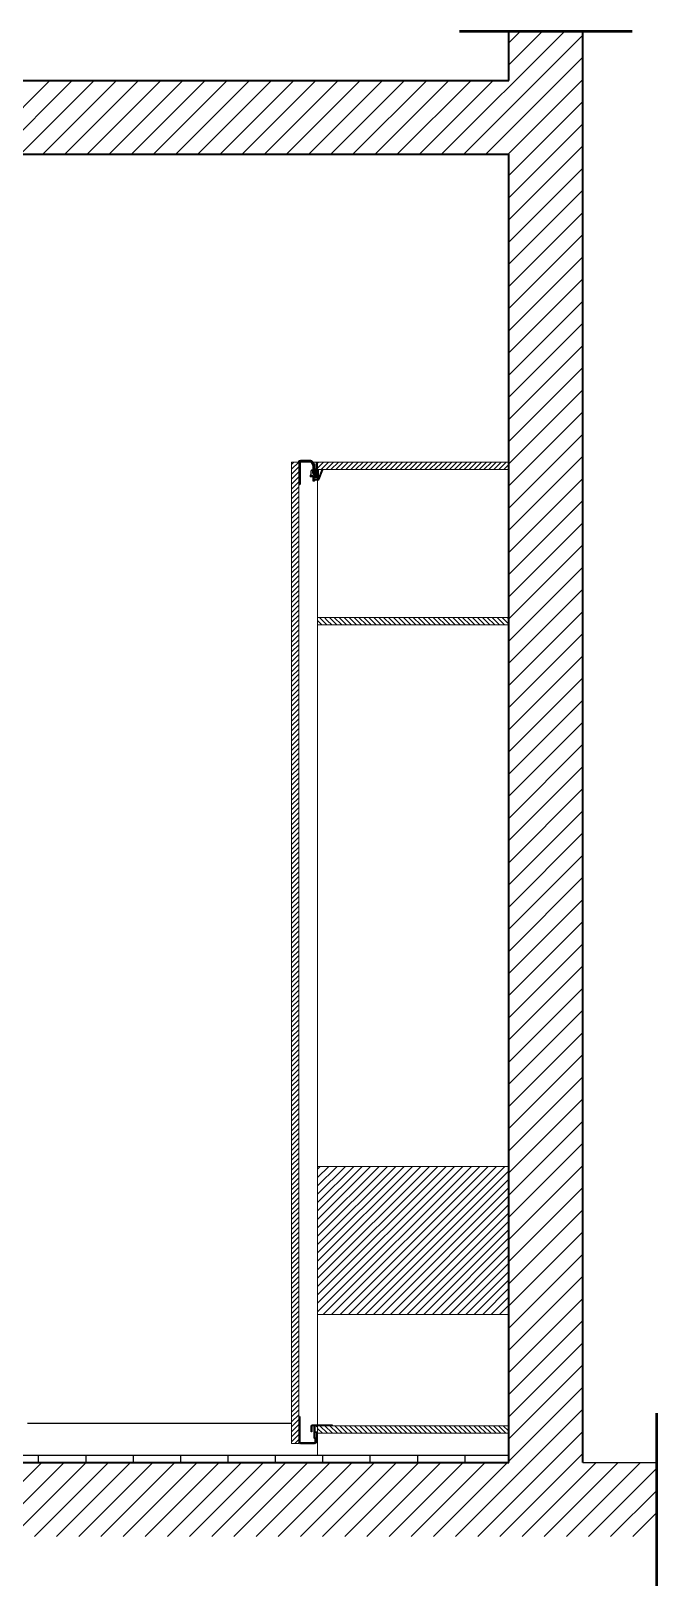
# Model space of a CAD drawing. Header units: millimetres. Extents: x 702 to 6186, y 329 to 3278.
# Drawn here: x 2904 to 3030.8, y 329.2 to 644.2 of the extents above; entities that cross this region are included whole.
import ezdxf

# ---------------------------------------------------------------- set-up
doc = ezdxf.new("R2010")
doc.units = ezdxf.units.MM
for name, color, linetype, lineweight in [('A-FURN', 8, 'Continuous', 18), ('A-WALL-FULL', 7, 'Continuous', 35), ('A-WALL-FULL-EXTR', 7, 'Continuous', 35)]:
    doc.layers.add(name, color=color, linetype=linetype, lineweight=lineweight)
doc.layers.add('Livello 1', color=175, linetype='Continuous')
doc.layers.add('particolari', color=6, linetype='Continuous')

msp = doc.modelspace()

# ---------------------------------------------------------------- hatches: boundary and pattern name
h = msp.add_hatch()
h.set_pattern_fill('JIS_WOOD', color=175, scale=1.7)
h.set_pattern_definition([(45, (777.0276, -0.0151), (-0.85, 0.85), [])])
h.paths.add_polyline_path([(2962.07, 384.17), (3000.81, 384.17), (3000.81, 414.17), (2962.07, 414.17)])

# ---------------------------------------------------------------- linework, layer by layer
at = {"color": 175, "linetype": 'Continuous'}
for p, q in [((2987.13, 619.17), (3012.13, 644.17)), ((2991.62, 619.17), (3015.81, 643.35)), ((3000.81, 641.82), (3003.15, 644.17)), ((3000.81, 637.33), (3007.64, 644.17)), ((2996.11, 619.17), (3015.81, 638.86)), ((2892.84, 619.17), (2907.84, 634.17)), ((2897.33, 619.17), (2912.33, 634.17)), ((2901.82, 619.17), (2916.82, 634.17)), ((2906.31, 619.17), (2921.31, 634.17)), ((2910.8, 619.17), (2925.8, 634.17)), ((2915.29, 619.17), (2930.29, 634.17)), ((2919.78, 619.17), (2934.78, 634.17)), ((2924.27, 619.17), (2939.27, 634.17)), ((2928.76, 619.17), (2943.76, 634.17)), ((2933.25, 619.17), (2948.25, 634.17)), ((2937.74, 619.17), (2952.74, 634.17)), ((2942.23, 619.17), (2957.23, 634.17)), ((2946.72, 619.17), (2961.72, 634.17)), ((2951.21, 619.17), (2966.21, 634.17)), ((2955.7, 619.17), (2970.7, 634.17)), ((2960.19, 619.17), (2975.19, 634.17)), ((2964.68, 619.17), (2979.68, 634.17)), ((2969.17, 619.17), (2984.17, 634.17)), ((2973.66, 619.17), (2988.66, 634.17)), ((2978.15, 619.17), (2993.15, 634.17)), ((2982.64, 619.17), (2997.64, 634.17)), ((3000.6, 619.17), (3015.81, 634.37)), ((3000.81, 614.88), (3015.81, 629.88)), ((3000.81, 610.39), (3015.81, 625.39)), ((3000.81, 605.9), (3015.81, 620.9)), ((3000.81, 601.41), (3015.81, 616.41)), ((3000.81, 596.92), (3015.81, 611.92)), ((3000.81, 592.43), (3015.81, 607.43)), ((3000.81, 587.94), (3015.81, 602.94)), ((3000.81, 583.45), (3015.81, 598.45)), ((3000.81, 578.96), (3015.81, 593.96)), ((3000.81, 574.47), (3015.81, 589.47)), ((3000.81, 569.98), (3015.81, 584.98)), ((3000.81, 565.49), (3015.81, 580.49)), ((3000.81, 561), (3015.81, 576)), ((3000.81, 556.51), (3015.81, 571.51)), ((3000.81, 552.02), (3015.81, 567.02)), ((3000.81, 547.53), (3015.81, 562.53)), ((3000.81, 543.04), (3015.81, 558.04)), ((2956.81, 556.39), (2957.27, 556.85)), ((2956.81, 555.39), (2958.27, 556.85)), ((2956.81, 554.39), (2958.28, 555.86)), ((2956.81, 553.39), (2958.28, 554.86)), ((2962.07, 556.65), (2962.27, 556.85)), ((2962.07, 555.65), (2963.27, 556.85)), ((2962.77, 555.35), (2964.27, 556.85)), ((2963.77, 555.35), (2965.27, 556.85)), ((2964.77, 555.35), (2966.27, 556.85)), ((2965.77, 555.35), (2967.27, 556.85)), ((2966.77, 555.35), (2968.27, 556.85)), ((2967.77, 555.35), (2969.27, 556.85)), ((2968.77, 555.35), (2970.27, 556.85)), ((2969.77, 555.35), (2971.27, 556.85)), ((2970.77, 555.35), (2972.27, 556.85)), ((2971.77, 555.35), (2973.27, 556.85)), ((2972.77, 555.35), (2974.27, 556.85)), ((2973.77, 555.35), (2975.27, 556.85)), ((2974.77, 555.35), (2976.27, 556.85)), ((2975.77, 555.35), (2977.27, 556.85)), ((2976.77, 555.35), (2978.27, 556.85)), ((2977.77, 555.35), (2979.27, 556.85)), ((2978.77, 555.35), (2980.27, 556.85)), ((2979.77, 555.35), (2981.27, 556.85)), ((2980.77, 555.35), (2982.27, 556.85)), ((2981.77, 555.35), (2983.27, 556.85)), ((2982.77, 555.35), (2984.27, 556.85)), ((2983.77, 555.35), (2985.27, 556.85)), ((2984.77, 555.35), (2986.27, 556.85)), ((2985.77, 555.35), (2987.27, 556.85)), ((2986.77, 555.35), (2988.27, 556.85)), ((2987.77, 555.35), (2989.27, 556.85)), ((2988.77, 555.35), (2990.27, 556.85)), ((2989.77, 555.35), (2991.27, 556.85)), ((2990.77, 555.35), (2992.27, 556.85)), ((2991.77, 555.35), (2993.27, 556.85)), ((2992.77, 555.35), (2994.27, 556.85)), ((2993.77, 555.35), (2995.27, 556.85)), ((2994.77, 555.35), (2996.27, 556.85)), ((2995.77, 555.35), (2997.27, 556.85)), ((2996.77, 555.35), (2998.27, 556.85)), ((2997.77, 555.35), (2999.27, 556.85)), ((2998.77, 555.35), (3000.27, 556.85)), ((2999.77, 555.35), (3000.81, 556.39)), ((3000.77, 555.35), (3000.81, 555.39)), ((2956.81, 552.39), (2958.28, 553.86)), ((2956.81, 551.39), (2958.28, 552.86)), ((2956.81, 550.39), (2958.28, 551.86)), ((3000.81, 538.55), (3015.81, 553.55)), ((2956.81, 549.39), (2958.28, 550.86)), ((2956.81, 548.39), (2958.28, 549.86)), ((2956.81, 547.39), (2958.28, 548.86)), ((3000.81, 534.06), (3015.81, 549.06)), ((2956.81, 546.39), (2958.28, 547.86)), ((2956.81, 545.39), (2958.28, 546.86)), ((2956.81, 544.39), (2958.28, 545.86)), ((2956.81, 543.39), (2958.28, 544.86)), ((2956.81, 542.39), (2958.28, 543.86)), ((2956.81, 541.39), (2958.28, 542.86)), ((2956.81, 540.39), (2958.28, 541.86)), ((3000.81, 529.57), (3015.81, 544.57)), ((2956.81, 539.39), (2958.28, 540.86)), ((2956.81, 538.39), (2958.28, 539.86)), ((2956.81, 537.39), (2958.28, 538.86)), ((3000.81, 525.08), (3015.81, 540.08)), ((2956.81, 536.39), (2958.28, 537.86)), ((2956.81, 535.39), (2958.28, 536.86)), ((2956.81, 534.39), (2958.28, 535.86)), ((3000.81, 520.59), (3015.81, 535.59)), ((2956.81, 533.39), (2958.28, 534.86)), ((2956.81, 532.39), (2958.28, 533.86)), ((2956.81, 531.39), (2958.28, 532.86)), ((2956.81, 530.39), (2958.28, 531.86)), ((2956.81, 529.39), (2958.28, 530.86)), ((2956.81, 528.39), (2958.28, 529.86)), ((3000.81, 516.1), (3015.81, 531.1)), ((2956.81, 527.39), (2958.28, 528.86)), ((2956.81, 526.39), (2958.28, 527.86)), ((2956.81, 525.39), (2958.28, 526.86)), ((3000.81, 511.61), (3015.81, 526.61)), ((2956.81, 524.39), (2958.28, 525.86)), ((2956.81, 523.39), (2958.28, 524.86)), ((2956.81, 522.39), (2958.28, 523.86)), ((2962.95, 523.85), (2962.07, 524.73)), ((2963.95, 523.85), (2962.45, 525.35)), ((2964.02, 524.78), (2963.45, 525.35)), ((2964.95, 523.85), (2964.02, 524.78)), ((2965.95, 523.85), (2964.45, 525.35)), ((2966.95, 523.85), (2965.45, 525.35)), ((2967.95, 523.85), (2966.45, 525.35)), ((2968.95, 523.85), (2967.45, 525.35)), ((2969.95, 523.85), (2968.45, 525.35)), ((2970.95, 523.85), (2969.45, 525.35)), ((2971.95, 523.85), (2970.45, 525.35)), ((2972.95, 523.85), (2971.45, 525.35)), ((2973.95, 523.85), (2972.45, 525.35)), ((2974.95, 523.85), (2973.45, 525.35)), ((2975.95, 523.85), (2974.45, 525.35)), ((2976.95, 523.85), (2975.45, 525.35)), ((2977.95, 523.85), (2976.45, 525.35)), ((2978.95, 523.85), (2977.45, 525.35)), ((2979.95, 523.85), (2978.45, 525.35)), ((2980.95, 523.85), (2979.45, 525.35)), ((2981.95, 523.85), (2980.45, 525.35)), ((2982.95, 523.85), (2981.45, 525.35)), ((2983.95, 523.85), (2982.45, 525.35)), ((2984.95, 523.85), (2983.45, 525.35)), ((2985.95, 523.85), (2984.45, 525.35)), ((2986.95, 523.85), (2985.45, 525.35)), ((2987.95, 523.85), (2986.45, 525.35)), ((2988.95, 523.85), (2987.45, 525.35)), ((2989.95, 523.85), (2988.45, 525.35)), ((2990.95, 523.85), (2989.45, 525.35)), ((2991.95, 523.85), (2990.45, 525.35)), ((2992.95, 523.85), (2991.45, 525.35)), ((2993.95, 523.85), (2992.45, 525.35)), ((2994.95, 523.85), (2993.45, 525.35)), ((2995.95, 523.85), (2994.45, 525.35)), ((2996.95, 523.85), (2995.45, 525.35)), ((2997.95, 523.85), (2996.45, 525.35)), ((2998.31, 524.5), (2997.45, 525.35)), ((2998.95, 523.85), (2998.3, 524.51)), ((2999.95, 523.85), (2998.45, 525.35)), ((3000.81, 524), (2999.45, 525.35)), ((3000.81, 525), (3000.45, 525.35)), ((2956.81, 521.39), (2958.28, 522.86)), ((2956.81, 520.39), (2958.28, 521.86)), ((2956.81, 519.39), (2958.28, 520.86)), ((2956.81, 518.39), (2958.28, 519.86)), ((3000.81, 507.12), (3015.81, 522.12)), ((2956.81, 517.39), (2958.28, 518.86)), ((2956.81, 516.39), (2958.28, 517.86)), ((2956.81, 515.39), (2958.28, 516.86)), ((3000.81, 502.63), (3015.81, 517.63)), ((2956.81, 514.39), (2958.28, 515.86)), ((2956.81, 513.39), (2958.28, 514.86)), ((2956.81, 512.39), (2958.28, 513.86)), ((2956.81, 511.39), (2958.28, 512.86)), ((2956.81, 510.39), (2958.28, 511.86)), ((2956.81, 509.39), (2958.28, 510.86)), ((3000.81, 498.14), (3015.81, 513.14)), ((2956.81, 508.39), (2958.28, 509.86)), ((2956.81, 507.39), (2958.28, 508.86)), ((2956.81, 506.39), (2958.28, 507.86)), ((3000.81, 493.65), (3015.81, 508.65)), ((2956.81, 505.39), (2958.28, 506.86)), ((2956.81, 504.39), (2958.28, 505.86)), ((2956.81, 503.39), (2958.28, 504.86)), ((3000.81, 489.16), (3015.81, 504.16)), ((2956.81, 502.39), (2958.28, 503.86)), ((2956.81, 501.39), (2958.28, 502.86)), ((2956.81, 500.39), (2958.28, 501.86)), ((2956.81, 499.39), (2958.28, 500.86)), ((2956.81, 498.39), (2958.28, 499.86)), ((2956.81, 497.39), (2958.28, 498.86)), ((2956.81, 496.39), (2958.28, 497.86)), ((3000.81, 484.67), (3015.81, 499.67)), ((2956.81, 495.39), (2958.28, 496.86)), ((2956.81, 494.39), (2958.28, 495.86)), ((2956.81, 493.39), (2958.28, 494.86)), ((3000.81, 480.18), (3015.81, 495.18)), ((2956.81, 492.39), (2958.28, 493.86)), ((2956.81, 491.39), (2958.28, 492.86)), ((2956.81, 490.39), (2958.28, 491.86)), ((2956.81, 489.39), (2958.28, 490.86)), ((2956.81, 488.39), (2958.28, 489.86)), ((2956.81, 487.39), (2958.28, 488.86)), ((3000.81, 475.69), (3015.81, 490.69)), ((2956.81, 486.39), (2958.28, 487.86)), ((2956.81, 485.39), (2958.28, 486.86)), ((2956.81, 484.39), (2958.28, 485.86)), ((3000.81, 471.2), (3015.81, 486.2)), ((2956.81, 483.39), (2958.28, 484.86)), ((2956.81, 482.39), (2958.28, 483.86)), ((2956.81, 481.39), (2958.28, 482.86)), ((2956.81, 480.39), (2958.28, 481.86)), ((2956.81, 479.39), (2958.28, 480.86)), ((2956.81, 478.39), (2958.28, 479.86)), ((2956.81, 477.39), (2958.28, 478.86)), ((3000.81, 466.71), (3015.81, 481.71)), ((2956.81, 476.39), (2958.28, 477.86)), ((2956.81, 475.39), (2958.28, 476.86)), ((2956.81, 474.39), (2958.28, 475.86)), ((3000.81, 462.22), (3015.81, 477.22)), ((2956.81, 473.39), (2958.28, 474.86)), ((2956.81, 472.39), (2958.28, 473.86)), ((2956.81, 471.39), (2958.28, 472.86)), ((3000.81, 457.73), (3015.81, 472.73)), ((2956.81, 470.39), (2958.28, 471.86)), ((2956.81, 469.39), (2958.28, 470.86)), ((2956.81, 468.39), (2958.28, 469.86)), ((2956.81, 467.39), (2958.28, 468.86)), ((2956.81, 466.39), (2958.28, 467.86)), ((2956.81, 465.39), (2958.28, 466.86)), ((3000.81, 453.24), (3015.81, 468.24)), ((2956.81, 464.39), (2958.28, 465.86)), ((2956.81, 463.39), (2958.28, 464.86)), ((2956.81, 462.39), (2958.28, 463.86)), ((3000.81, 448.75), (3015.81, 463.75)), ((2956.81, 461.39), (2958.28, 462.86)), ((2956.81, 460.39), (2958.28, 461.86)), ((2956.81, 459.39), (2958.28, 460.86)), ((2956.81, 458.39), (2958.28, 459.86)), ((2956.81, 457.39), (2958.28, 458.86)), ((2956.81, 456.39), (2958.28, 457.86)), ((2956.81, 455.39), (2958.28, 456.86)), ((3000.81, 444.26), (3015.81, 459.26)), ((2956.81, 454.39), (2958.28, 455.86)), ((2956.81, 453.39), (2958.28, 454.86)), ((2956.81, 452.39), (2958.28, 453.86)), ((3000.81, 439.77), (3015.81, 454.77)), ((2956.81, 451.39), (2958.28, 452.86)), ((2956.81, 450.39), (2958.28, 451.86)), ((2956.81, 449.39), (2958.28, 450.86)), ((2956.81, 448.39), (2958.28, 449.86)), ((2956.81, 447.39), (2958.28, 448.86)), ((2956.81, 446.39), (2958.28, 447.86)), ((3000.81, 435.28), (3015.81, 450.28)), ((2956.81, 445.39), (2958.28, 446.86)), ((2956.81, 444.39), (2958.28, 445.86)), ((2956.81, 443.39), (2958.28, 444.86)), ((3000.81, 430.79), (3015.81, 445.79)), ((2956.81, 442.39), (2958.28, 443.86)), ((2956.81, 441.39), (2958.28, 442.86)), ((2956.81, 440.39), (2958.28, 441.86)), ((3000.81, 426.3), (3015.81, 441.3)), ((2956.81, 439.39), (2958.28, 440.86)), ((2956.81, 438.39), (2958.28, 439.86)), ((2956.81, 437.39), (2958.28, 438.86)), ((2956.81, 436.39), (2958.28, 437.86)), ((2956.81, 435.39), (2958.28, 436.86)), ((2956.81, 434.39), (2958.28, 435.86)), ((2956.81, 433.39), (2958.28, 434.86)), ((3000.81, 421.81), (3015.81, 436.81)), ((2956.81, 432.39), (2958.28, 433.86)), ((2956.81, 431.39), (2958.28, 432.86)), ((2956.81, 430.39), (2958.28, 431.86)), ((3000.81, 417.32), (3015.81, 432.32)), ((2956.81, 429.39), (2958.28, 430.86)), ((2956.81, 428.39), (2958.28, 429.86)), ((2956.81, 427.39), (2958.28, 428.86)), ((2956.81, 426.39), (2958.28, 427.86)), ((2956.81, 425.39), (2958.28, 426.86)), ((2956.81, 424.39), (2958.28, 425.86)), ((3000.81, 412.83), (3015.81, 427.83)), ((2956.81, 423.39), (2958.28, 424.86)), ((2956.81, 422.39), (2958.28, 423.86)), ((2956.81, 421.39), (2958.28, 422.86)), ((3000.81, 408.34), (3015.81, 423.34)), ((2956.81, 420.39), (2958.28, 421.86)), ((2956.81, 419.39), (2958.28, 420.86)), ((2956.81, 418.39), (2958.28, 419.86)), ((2956.81, 417.39), (2958.28, 418.86)), ((2956.81, 416.39), (2958.28, 417.86)), ((2956.81, 415.39), (2958.28, 416.86)), ((2956.81, 414.39), (2958.28, 415.86)), ((3000.81, 403.85), (3015.81, 418.85)), ((2956.81, 413.39), (2958.28, 414.86)), ((2956.81, 412.39), (2958.28, 413.86)), ((2956.81, 411.39), (2958.28, 412.86)), ((3000.81, 399.36), (3015.81, 414.36)), ((2956.81, 410.39), (2958.28, 411.86)), ((2956.81, 409.39), (2958.28, 410.86)), ((2956.81, 408.39), (2958.28, 409.86)), ((3000.81, 394.87), (3015.81, 409.87)), ((2956.81, 407.39), (2958.28, 408.86)), ((2956.81, 406.39), (2958.28, 407.86)), ((2956.81, 405.39), (2958.28, 406.86)), ((2956.81, 404.39), (2958.28, 405.86)), ((2956.81, 403.39), (2958.28, 404.86)), ((2956.81, 402.39), (2958.28, 403.86)), ((3000.81, 390.38), (3015.81, 405.38)), ((2956.81, 401.39), (2958.28, 402.86)), ((2956.81, 400.39), (2958.28, 401.86)), ((2956.81, 399.39), (2958.28, 400.86)), ((3000.81, 385.89), (3015.81, 400.89)), ((2956.81, 398.39), (2958.28, 399.86)), ((2956.81, 397.39), (2958.28, 398.86)), ((2956.81, 396.39), (2958.28, 397.86)), ((2956.81, 395.39), (2958.28, 396.86)), ((2956.81, 394.39), (2958.28, 395.86)), ((2956.81, 393.39), (2958.28, 394.86)), ((2956.81, 392.39), (2958.28, 393.86)), ((3000.81, 381.4), (3015.81, 396.4)), ((2956.81, 391.39), (2958.28, 392.86)), ((2956.81, 390.39), (2958.28, 391.86)), ((2956.81, 389.39), (2958.28, 390.86)), ((3000.81, 376.91), (3015.81, 391.91)), ((2956.81, 388.39), (2958.28, 389.86)), ((2956.81, 387.39), (2958.28, 388.86)), ((2956.81, 386.39), (2958.28, 387.86)), ((2956.81, 385.39), (2958.28, 386.86)), ((2956.81, 384.39), (2958.28, 385.86)), ((2956.81, 383.39), (2958.28, 384.86)), ((3000.81, 372.42), (3015.81, 387.42)), ((2956.81, 382.39), (2958.28, 383.86)), ((2956.81, 381.39), (2958.28, 382.86)), ((2956.81, 380.39), (2958.28, 381.86)), ((3000.81, 367.93), (3015.81, 382.93)), ((2956.81, 379.39), (2958.28, 380.86)), ((2956.81, 378.39), (2958.28, 379.86)), ((2956.81, 377.39), (2958.28, 378.86)), ((3000.81, 363.44), (3015.81, 378.44)), ((2956.81, 376.39), (2958.28, 377.86)), ((2956.81, 375.39), (2958.28, 376.86)), ((2956.81, 374.39), (2958.28, 375.86)), ((2956.81, 373.39), (2958.28, 374.86)), ((2956.81, 372.39), (2958.28, 373.86)), ((2956.81, 371.39), (2958.28, 372.86)), ((2956.81, 370.39), (2958.28, 371.86)), ((3000.81, 358.95), (3015.81, 373.95)), ((2956.81, 369.39), (2958.28, 370.86)), ((2956.81, 368.39), (2958.28, 369.86)), ((2956.81, 367.39), (2958.28, 368.86)), ((3000.81, 354.46), (3015.81, 369.46)), ((2956.81, 366.39), (2958.28, 367.86)), ((2956.81, 365.39), (2958.28, 366.86)), ((2956.81, 364.39), (2958.28, 365.86)), ((2956.81, 363.39), (2958.28, 364.86)), ((2956.81, 362.39), (2958.28, 363.86)), ((2956.81, 361.39), (2958.28, 362.86)), ((2990.01, 339.17), (3015.81, 364.97)), ((2956.81, 360.39), (2958.28, 361.86)), ((2956.81, 359.39), (2958.28, 360.86)), ((2956.81, 358.39), (2958.28, 359.86)), ((2963.07, 360.1), (2962.07, 361.09)), ((2964.07, 360.1), (2962.55, 361.62)), ((2965.07, 360.1), (2963.55, 361.62)), ((2966.07, 360.1), (2964.55, 361.62)), ((2967.07, 360.1), (2965.55, 361.62)), ((2968.07, 360.1), (2966.55, 361.62)), ((2969.07, 360.1), (2967.55, 361.62)), ((2970.07, 360.1), (2968.55, 361.62)), ((2971.07, 360.1), (2969.55, 361.62)), ((2972.14, 360.1), (2970.62, 361.62)), ((2973.14, 360.1), (2971.62, 361.62)), ((2974.14, 360.1), (2972.62, 361.62)), ((2975.14, 360.1), (2973.62, 361.62)), ((2976.14, 360.1), (2974.62, 361.62)), ((2977.14, 360.1), (2975.62, 361.62)), ((2978.14, 360.1), (2976.62, 361.62)), ((2979.14, 360.1), (2977.62, 361.62)), ((2980.14, 360.1), (2978.62, 361.62)), ((2981.14, 360.1), (2979.62, 361.62)), ((2982.14, 360.1), (2980.62, 361.62)), ((2983.14, 360.1), (2981.62, 361.62)), ((2984.14, 360.1), (2982.62, 361.62)), ((2985.14, 360.1), (2983.62, 361.62)), ((2986.21, 360.1), (2984.69, 361.62)), ((2987.21, 360.1), (2985.69, 361.62)), ((2988.21, 360.1), (2986.69, 361.62)), ((2989.21, 360.1), (2987.69, 361.62)), ((2990.21, 360.1), (2988.69, 361.62)), ((2991.21, 360.1), (2989.69, 361.62)), ((2992.21, 360.1), (2990.69, 361.62)), ((2993.21, 360.1), (2991.69, 361.62)), ((2994.21, 360.1), (2992.69, 361.62)), ((2995.21, 360.1), (2993.69, 361.62)), ((2994.5, 339.17), (3015.81, 360.48)), ((2996.21, 360.1), (2994.69, 361.62)), ((2997.21, 360.1), (2995.69, 361.62)), ((2998.21, 360.1), (2996.69, 361.62)), ((2999.21, 360.1), (2997.69, 361.62)), ((3000.21, 360.1), (2998.69, 361.62)), ((3000.81, 360.51), (2999.69, 361.62)), ((2957.46, 358.04), (2958.28, 358.86)), ((2998.99, 339.17), (3015.81, 355.99)), ((2896.23, 344.17), (2906.23, 354.17)), ((2900.72, 344.17), (2910.72, 354.17)), ((2905.21, 344.17), (2915.21, 354.17)), ((2909.7, 344.17), (2919.7, 354.17)), ((2914.19, 344.17), (2924.19, 354.17)), ((2918.68, 344.17), (2928.68, 354.17)), ((2923.17, 344.17), (2933.17, 354.17)), ((2927.66, 344.17), (2937.66, 354.17)), ((2932.15, 344.17), (2942.15, 354.17)), ((2936.64, 344.17), (2946.64, 354.17)), ((2941.13, 344.17), (2951.13, 354.17)), ((2945.62, 344.17), (2955.62, 354.17)), ((2950.11, 344.17), (2960.11, 354.17)), ((2954.6, 344.17), (2964.6, 354.17)), ((2959.09, 344.17), (2969.09, 354.17)), ((2963.58, 344.17), (2973.58, 354.17)), ((2968.07, 344.17), (2978.07, 354.17)), ((2972.56, 344.17), (2982.56, 354.17)), ((2977.05, 344.17), (2987.05, 354.17)), ((2981.54, 344.17), (2991.54, 354.17)), ((2986.03, 344.17), (2996.03, 354.17)), ((2990.52, 344.17), (3000.52, 354.17)), ((3008.48, 344.17), (3018.48, 354.17)), ((3012.97, 344.17), (3022.97, 354.17)), ((3016.95, 339.17), (3030.81, 353.03)), ((3017.46, 344.17), (3027.46, 354.17)), ((3021.44, 339.17), (3030.81, 348.53)), ((2900.21, 339.17), (2905.21, 344.17)), ((2904.7, 339.17), (2909.7, 344.17)), ((2909.19, 339.17), (2914.19, 344.17)), ((2913.68, 339.17), (2918.68, 344.17)), ((2918.17, 339.17), (2923.17, 344.17)), ((2922.66, 339.17), (2927.66, 344.17)), ((2927.15, 339.17), (2932.15, 344.17)), ((2931.64, 339.17), (2936.64, 344.17)), ((2936.13, 339.17), (2941.13, 344.17)), ((2940.62, 339.17), (2945.62, 344.17)), ((2945.11, 339.17), (2950.11, 344.17)), ((2949.6, 339.17), (2954.6, 344.17)), ((2954.09, 339.17), (2959.09, 344.17)), ((2958.58, 339.17), (2963.58, 344.17)), ((2963.07, 339.17), (2968.07, 344.17)), ((2967.56, 339.17), (2972.56, 344.17)), ((2972.05, 339.17), (2977.05, 344.17)), ((2976.54, 339.17), (2981.54, 344.17)), ((2981.03, 339.17), (2986.03, 344.17)), ((2985.52, 339.17), (2990.52, 344.17)), ((3003.48, 339.17), (3008.48, 344.17)), ((3007.97, 339.17), (3012.97, 344.17)), ((3012.46, 339.17), (3017.46, 344.17)), ((3025.93, 339.17), (3030.81, 344.04))]:
    msp.add_line(p, q, dxfattribs=at)
at = {"color": 1, "lineweight": 50}
for p, q in [((2990.81, 644.17), (3025.81, 644.17)), ((3030.81, 329.17), (3030.81, 364.17))]:
    msp.add_line(p, q, dxfattribs=at)
msp.add_line((2958.28, 556.85), (2958.28, 556.85))
at = {"color": 3}
for p, q in [((2903.29, 362.15), (2956.81, 362.15)), ((2702.88, 355.65), (3000.81, 355.65))]:
    msp.add_line(p, q, dxfattribs=at)
at = {"color": 32}
for p, q in [((2961.92, 361.62), (2961.48, 361.62)), ((2964.99, 361.82), (2964.99, 361.62))]:
    msp.add_line(p, q, dxfattribs=at)
at = {"color": 5}
msp.add_line((3015.81, 354.17), (3030.81, 354.17), dxfattribs=at)
at = {"layer": 'A-FURN'}
for p, q in [((2956.81, 549.79), (2956.81, 556.85)), ((2958.28, 556.85), (2956.81, 556.85)), ((2958.28, 549.79), (2958.28, 556.85)), ((2958.49, 556.85), (2958.78, 556.85)), ((2960.4, 556.85), (2958.78, 556.85)), ((2960.86, 556.85), (2960.4, 556.85)), ((2962.07, 556.85), (2961.09, 556.85)), ((2962.07, 549.79), (2962.07, 556.85)), ((2962.07, 556.85), (3000.81, 556.85)), ((2962.07, 555.35), (2962.07, 556.85)), ((2962.07, 555.35), (3000.81, 555.35)), ((2956.81, 549.79), (2956.81, 358.04)), ((2958.28, 358.04), (2958.28, 549.79)), ((2962.07, 361.82), (2962.07, 549.79)), ((3000.81, 525.35), (2962.07, 525.35)), ((2962.07, 523.85), (3000.81, 523.85)), ((3000.81, 414.17), (2962.07, 414.17)), ((3000.81, 384.17), (2962.07, 384.17)), ((2962.07, 360.13), (2962.07, 361.62)), ((2962.07, 358.08), (2962.07, 360.1)), ((2971.81, 360.1), (3000.81, 360.1)), ((2971.82, 361.62), (3000.81, 361.62)), ((2956.81, 358.04), (2958.28, 358.04)), ((2962.07, 355.64), (2962.07, 358.08))]:
    msp.add_line(p, q, dxfattribs=at)
msp.add_lwpolyline([(2971.82, 361.62), (2964.05, 361.62), (2962.65, 361.62), (2962.07, 361.62), (2962.07, 360.1), (2963.2, 360.1), (2971.81, 360.1)], dxfattribs=at)
at = {"layer": 'A-WALL-FULL', "color": 5}
msp.add_line((3000.81, 354.17), (3000.81, 458.17), dxfattribs=at)
for points in [[(3015.81, 354.17), (3015.81, 354.17), (3015.81, 354.17), (3015.81, 644.17)], [(3000.81, 458.17), (3000.81, 619.17), (2702.88, 619.17), (2702.88, 608.17)]]:
    msp.add_lwpolyline(points, dxfattribs=at)
at = {"layer": 'A-WALL-FULL-EXTR', "color": 5}
for p, q in [((3000.81, 634.17), (3000.81, 644.17)), ((2702.88, 634.17), (3000.81, 634.17)), ((2702.88, 354.17), (3000.81, 354.17))]:
    msp.add_line(p, q, dxfattribs=at)
at = {"layer": 'Livello 1', "color": 32, "lineweight": 25}
for points in [[(2961.48, 361.62), (2961.48, 360.4)], [(2961.48, 360.4), (2962.07, 360.4)], [(2961.92, 360.26), (2961.48, 360.26)], [(2961.92, 361.43), (2961.92, 361.62)], [(2962.07, 361.43), (2961.92, 361.43)]]:
    msp.add_lwpolyline(points, dxfattribs=at)
at = {"layer": 'Livello 1', "color": 32, "lineweight": 40}
for points in [[(2958.28, 363.51), (2958.28, 363.51), (2958.41, 363.51), (2958.41, 363.51)], [(2958.41, 363.51), (2958.41, 363.51), (2958.41, 358.37), (2958.41, 358.37)], [(2961.63, 358.37), (2961.63, 358.37), (2961.63, 359.23), (2961.63, 359.23)], [(2961.76, 359.23), (2961.76, 359.23), (2961.76, 358.37), (2961.76, 358.37)], [(2958.61, 358.04), (2958.43, 358.04), (2958.28, 358.18), (2958.28, 358.37)], [(2958.41, 358.37), (2958.41, 358.26), (2958.5, 358.17), (2958.61, 358.17)], [(2958.61, 358.17), (2958.61, 358.17), (2958.81, 358.17), (2959.1, 358.17)], [(2961.43, 358.04), (2958.81, 358.04), (2958.61, 358.04), (2958.61, 358.04)], [(2959.1, 358.17), (2960.2, 358.17), (2961.43, 358.17), (2961.43, 358.17)], [(2961.76, 358.37), (2961.76, 358.18), (2961.61, 358.04), (2961.43, 358.04)], [(2961.43, 358.17), (2961.54, 358.17), (2961.63, 358.26), (2961.63, 358.37)]]:
    msp.add_open_spline(points, degree=3, dxfattribs=at)
at = {"layer": 'Livello 1', "color": 32, "lineweight": 25}
for points in [[(2960.74, 361.55), (2960.74, 361.7), (2960.86, 361.82), (2961.01, 361.82)], [(2960.74, 360.48), (2960.74, 360.48), (2960.74, 361.55), (2960.74, 361.55)], [(2961.01, 361.62), (2960.96, 361.62), (2960.92, 361.58), (2960.92, 361.55)], [(2960.92, 361.55), (2960.92, 361.55), (2960.92, 360.43), (2960.92, 360.43)], [(2961.01, 361.82), (2961.01, 361.82), (2964.99, 361.82), (2964.99, 361.82)], [(2961.35, 361.62), (2961.35, 361.62), (2961.01, 361.62), (2961.01, 361.62)], [(2961.92, 358.32), (2961.92, 358.32), (2961.92, 360.26), (2961.92, 360.26)], [(2961.97, 358.16), (2961.93, 358.2), (2961.92, 358.28), (2961.92, 358.32)], [(2962.02, 358.11), (2962, 358.13), (2961.97, 358.16), (2961.97, 358.16)], [(2962.07, 358.08), (2962.07, 358.08), (2962.06, 358.09), (2962.02, 358.11)]]:
    msp.add_open_spline(points, degree=3, dxfattribs=at)
for points, knots in [([(2960.92, 360.43), (2960.92, 360.38), (2960.88, 360.39), (2960.83, 360.39), (2960.78, 360.39), (2960.74, 360.43), (2960.74, 360.48)], [3, 3, 3, 3, 4, 4, 4, 5, 5, 5, 5]), ([(2961.48, 360.26), (2961.48, 360.26), (2961.48, 359.12), (2961.48, 359.12), (2961.48, 359.09), (2961.45, 359.06), (2961.42, 359.06), (2961.38, 359.06), (2961.35, 359.09), (2961.35, 359.12), (2961.35, 359.12), (2961.35, 361.62), (2961.35, 361.62)], [0, 0, 0, 0, 1, 1, 1, 2, 2, 2, 3, 3, 3, 4, 4, 4, 4])]:
    msp.add_open_spline(points, degree=3, knots=knots, dxfattribs=at)
at = {"layer": 'particolari', "color": 32}
for p, q in [((2960.74, 554.16), (2960.74, 555.11)), ((2961.06, 555.2), (2960.83, 555.2)), ((2961.14, 555.11), (2961.14, 554.14)), ((2961.83, 555.43), (2961.83, 556.85)), ((2962.07, 555.35), (2962.07, 553.86)), ((2958.28, 552.3), (2958.46, 552.3)), ((2960.74, 554.23), (2960.56, 554.23)), ((2960.56, 554.23), (2960.56, 553.86)), ((2961.89, 553.86), (2960.56, 553.86)), ((2961.07, 554.07), (2960.84, 554.07)), ((2961.5, 554.23), (2961.14, 554.23)), ((2961.63, 359.23), (2961.48, 359.23)), ((2961.76, 359.23), (2961.92, 359.23))]:
    msp.add_line(p, q, dxfattribs=at)
at = {"layer": 'particolari', "color": 32, "lineweight": 25}
msp.add_line((2962.16, 555.35), (2962.16, 553.32), dxfattribs=at)
at = {"layer": 'particolari'}
for p, q in [((2905.48, 355.65), (2905.48, 354.17)), ((2915.08, 355.65), (2915.08, 354.17)), ((2924.68, 355.65), (2924.68, 354.17)), ((2934.28, 355.65), (2934.28, 354.17)), ((2943.88, 355.65), (2943.88, 354.17)), ((2953.48, 355.65), (2953.48, 354.17)), ((2963.08, 355.65), (2963.08, 354.17)), ((2972.68, 355.65), (2972.68, 354.17)), ((2982.28, 355.65), (2982.28, 354.17)), ((2991.88, 355.65), (2991.88, 354.17))]:
    msp.add_line(p, q, dxfattribs=at)
at = {"layer": 'particolari', "color": 32, "lineweight": 35}
for points in [[(2961.5, 554.64), (2961.38, 554.64)], [(2961.39, 554.93), (2961.5, 554.92)]]:
    msp.add_lwpolyline(points, dxfattribs=at)
at = {"layer": 'particolari', "color": 32}
for centre, radius, start, end in [((2960.84, 555.1), 0.0955, 92.7781, 177.2219), ((2961.05, 555.11), 0.0923, 5.0052, 84.9948), ((2960.84, 554.16), 0.0964, 182.1521, 267.8479), ((2961.06, 554.15), 0.0882, 278.3368, 351.6632)]:
    msp.add_arc(centre, radius, start, end, dxfattribs=at)
at = {"layer": 'particolari', "color": 32, "lineweight": 35}
for points in [[(2958.28, 556.85), (2958.31, 557), (2958.51, 557.19), (2958.66, 557.19)], [(2958.49, 556.85), (2958.49, 556.85), (2958.46, 552.3), (2958.46, 552.3)], [(2958.66, 557.01), (2958.61, 557.01), (2958.49, 556.9), (2958.49, 556.85)], [(2958.66, 557.19), (2958.66, 557.19), (2960.65, 557.17), (2960.65, 557.17)], [(2960.65, 556.99), (2960.65, 556.99), (2958.66, 557.01), (2958.66, 557.01)], [(2960.65, 557.17), (2960.78, 557.17), (2960.93, 557.09), (2961, 556.97)], [(2960.84, 556.88), (2960.81, 556.94), (2960.72, 556.99), (2960.65, 556.99)], [(2961.13, 556.41), (2961.13, 556.41), (2960.84, 556.88), (2960.84, 556.88)], [(2961, 556.97), (2961, 556.97), (2961.28, 556.5), (2961.28, 556.5)], [(2961.21, 556.12), (2961.21, 556.2), (2961.17, 556.34), (2961.13, 556.41)], [(2961.2, 554.54), (2961.2, 554.54), (2961.21, 556.12), (2961.21, 556.12)], [(2961.38, 554.54), (2961.38, 554.54), (2961.2, 554.54), (2961.2, 554.54)], [(2961.28, 556.5), (2961.34, 556.4), (2961.39, 556.23), (2961.39, 556.12)], [(2961.39, 556.12), (2961.39, 556.12), (2961.38, 554.54), (2961.38, 554.54)], [(2961.5, 554.13), (2961.5, 554.13), (2961.51, 555.44), (2961.51, 555.44)], [(2961.51, 555.44), (2961.51, 555.48), (2961.58, 555.52), (2961.67, 555.52)], [(2961.67, 555.52), (2961.76, 555.52), (2961.83, 555.48), (2961.83, 555.43)], [(2961.83, 555.43), (2961.83, 555.43), (2961.82, 554.12), (2961.82, 554.12)], [(2961.66, 554.04), (2961.57, 554.04), (2961.5, 554.08), (2961.5, 554.13)], [(2961.84, 553.72), (2961.84, 553.72), (2961.62, 553.72), (2961.62, 553.72)], [(2961.82, 554.12), (2961.82, 554.08), (2961.75, 554.04), (2961.66, 554.04)], [(2961.86, 553.74), (2961.86, 553.73), (2961.85, 553.72), (2961.84, 553.72)], [(2961.89, 553.86), (2961.87, 553.86), (2961.86, 553.85), (2961.86, 553.84)], [(2961.86, 553.84), (2961.86, 553.84), (2961.86, 553.74), (2961.86, 553.74)], [(2962.07, 553.86), (2962.07, 553.86), (2961.89, 553.86), (2961.89, 553.86)]]:
    msp.add_open_spline(points, degree=3, dxfattribs=at)
for points, knots in [([(2961.36, 553.29), (2961.36, 553.29), (2961.36, 553.32), (2961.36, 553.32), (2961.36, 553.32), (2962.27, 553.32), (2962.27, 553.32), (2962.3, 553.32), (2962.32, 553.34), (2962.33, 553.36), (2962.33, 553.36), (2963.04, 555.31), (2963.04, 555.31), (2963.05, 555.33), (2963.04, 555.35), (2963.02, 555.35), (2963.02, 555.35), (2962.97, 555.35), (2962.97, 555.35)], [0, 0, 0, 0, 1, 1, 1, 2, 2, 2, 3, 3, 3, 4, 4, 4, 5, 5, 5, 6, 6, 6, 6]), ([(2961.62, 553.72), (2961.62, 553.72), (2961.38, 553.72), (2961.38, 553.72), (2961.32, 553.72), (2961.27, 553.67), (2961.27, 553.6), (2961.27, 553.6), (2961.27, 553.2), (2961.27, 553.2)], [0, 0, 0, 0, 1, 1, 1, 2, 2, 2, 3, 3, 3, 3]), ([(2961.27, 553.2), (2961.27, 553.18), (2961.28, 553.17), (2961.29, 553.17), (2961.29, 553.17), (2961.34, 553.17), (2961.34, 553.17), (2961.35, 553.17), (2961.36, 553.18), (2961.36, 553.19), (2961.36, 553.19), (2961.36, 553.29), (2961.36, 553.29)], [0, 0, 0, 0, 1, 1, 1, 2, 2, 2, 3, 3, 3, 4, 4, 4, 4])]:
    msp.add_open_spline(points, degree=3, knots=knots, dxfattribs=at)
at = {"layer": 'particolari', "color": 32, "lineweight": 25}
msp.add_open_spline([(2961.07, 553.86), (2961.07, 553.86), (2961.07, 553.09), (2961.07, 553.09), (2961.07, 553.06), (2961.1, 553.03), (2961.13, 553.03), (2961.13, 553.03), (2961.43, 553.03), (2961.43, 553.03), (2961.46, 553.03), (2961.49, 553.06), (2961.49, 553.09), (2961.49, 553.09), (2961.49, 553.21), (2961.49, 553.21), (2961.49, 553.24), (2961.46, 553.27), (2961.43, 553.27), (2961.4, 553.27), (2961.37, 553.24), (2961.37, 553.21), (2961.37, 553.21), (2961.37, 553.14), (2961.37, 553.14), (2961.37, 553.14), (2961.18, 553.14), (2961.18, 553.14), (2961.18, 553.14), (2961.18, 553.86), (2961.18, 553.86)], degree=3, knots=[0, 0, 0, 0, 1, 1, 1, 2, 2, 2, 3, 3, 3, 4, 4, 4, 5, 5, 5, 6, 6, 6, 7, 7, 7, 8, 8, 8, 9, 9, 9, 10, 10, 10, 10], dxfattribs=at)

doc.saveas('drawing.dxf')
